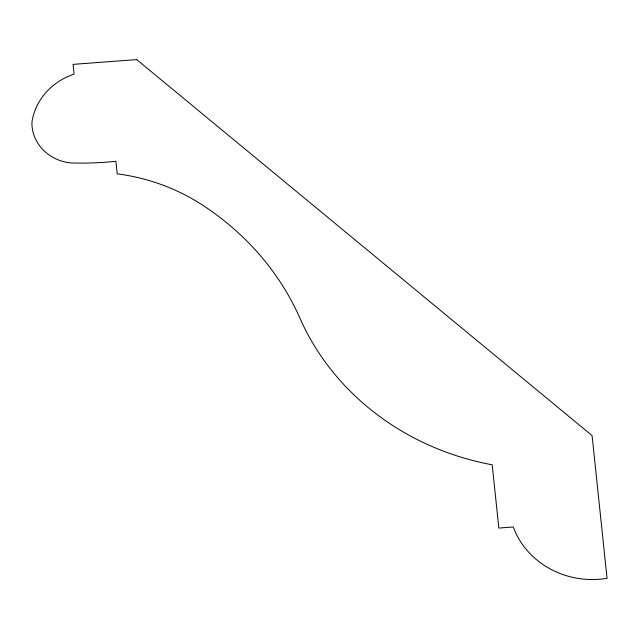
<?xml version="1.0" encoding="UTF-8"?>
<svg xmlns="http://www.w3.org/2000/svg" width="639" height="639" viewBox="0 0 639 639"><rect width="100%" height="100%" fill="white"/><g stroke="black" fill="none" stroke-linecap="round" stroke-linejoin="round"><path stroke-width="0.96" d="M136.714 59.603L73.046 64.371L74.068 74.1A66.456 60.945 4.9 0 0 31.95 122.049A42.957 39.394 4.9 0 0 70.625 162.929A302.854 277.733 4.9 0 0 115.899 161.284L117.217 173.848A191.037 175.19 4.9 0 1 202.068 204.807A274.419 251.654 4.9 0 1 299.947 318.214A258.907 237.436 4.9 0 0 492.206 464.801L498.835 528.062L513.309 526.975A82.04 75.234 4.9 0 0 607.05 578.303L592.089 435.606L136.714 59.603"/></g></svg>
